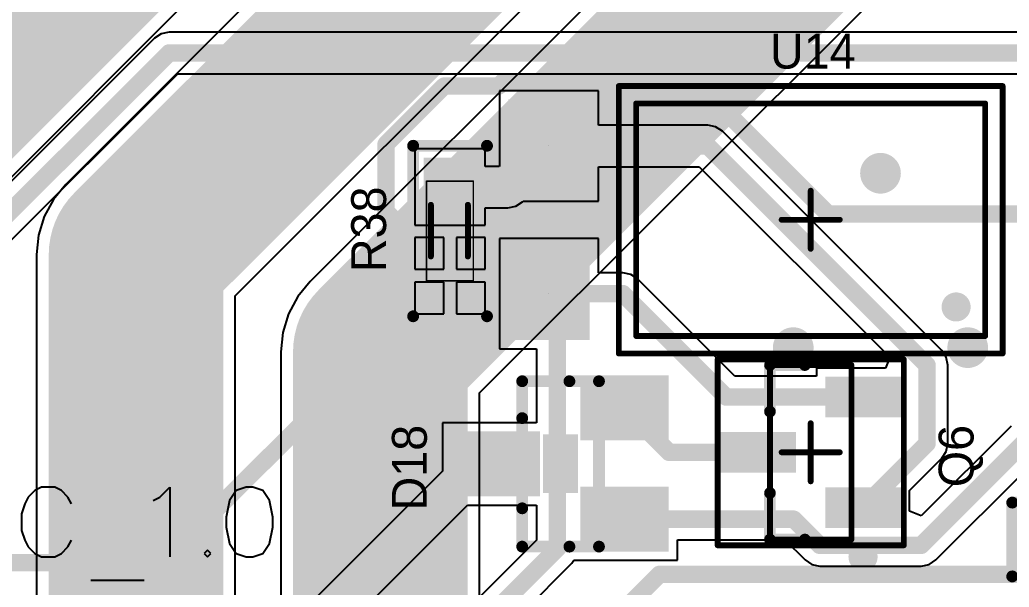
# Model space of a CAD drawing. Header units: millimetres. Extents: x 59 to 152, y 30 to 146.
# Drawn here: x 117.7 to 134.71, y 69.88 to 79.64 of the extents above; entities that cross this region are included whole.
import ezdxf

# ---------------------------------------------------------------- set-up
doc = ezdxf.new("R2010")
doc.units = ezdxf.units.MM
for name, color, linetype in [('BottomLayer', 5, 'Continuous'), ('BottomSolder', 6, 'Continuous'), ('Mechanical13', 56, 'Continuous'), ('Mechanical15', 56, 'Continuous'), ('Mechanical16', 56, 'Continuous'), ('Mechanical6', 56, 'Continuous'), ('MultiLayer', 9, 'Continuous'), ('PadHoleLayer', 156, 'Continuous'), ('TopLayer', 1, 'Continuous'), ('TopOverlay', 2, 'Continuous'), ('TopPaste', 8, 'Continuous'), ('TopSolder', 216, 'Continuous'), ('ViaHoleLayer', 16, 'Continuous')]:
    doc.layers.add(name, color=color, linetype=linetype)

# ---------------------------------------------------------------- blocks, each defined once
blk = doc.blocks.new('SOT23_227')
at = {"layer": 'Mechanical16', "const_width": 0.203}
for points in [[(-1.422, 0.66), (-1.422, -0.66)], [(-1.422, 0.66), (1.422, 0.66)], [(1.422, 0.66), (1.422, -0.66)], [(-1.422, -0.66), (1.422, -0.66)]]:
    blk.add_lwpolyline(points, dxfattribs=at)
at = {"layer": 'Mechanical16', "const_width": 0.102}
for points in [[(-1.473, 0.66, 1), (-1.372, 0.66, 1)], [(-1.473, 0.66, 1), (-1.372, 0.66, 1)], [(1.372, 0.66, 1), (1.473, 0.66, 1)], [(1.372, 0.66, 1), (1.473, 0.66, 1)], [(-1.473, -0.66, 1), (-1.372, -0.66, 1)], [(-1.473, -0.66, 1), (-1.372, -0.66, 1)], [(1.372, -0.66, 1), (1.473, -0.66, 1)], [(1.372, -0.66, 1), (1.473, -0.66, 1)]]:
    blk.add_lwpolyline(points, format="xyb", close=True, dxfattribs=at)
at = {"layer": 'Mechanical16'}
for points in [[(-0.227, 0.711), (0.23, 0.711), (-0.227, 1.295), (0.23, 1.295)], [(-1.167, -1.295), (-0.709, -1.295), (-1.167, -0.711), (-0.709, -0.711)], [(0.713, -1.295), (1.17, -1.295), (0.713, -0.711), (1.17, -0.711)]]:
    blk.add_solid(points, dxfattribs=at)
at = {"layer": 'Mechanical6'}
blk.add_solid([(-0.498, -0.3), (0.51, -0.3), (-0.498, 0.305), (0.51, 0.305)], dxfattribs=at)
at = {"layer": 'TopLayer'}
for points in [[(-0.508, 0.406), (0.508, 0.406), (-0.508, 1.829), (0.508, 1.829)], [(-1.458, -1.811), (-0.442, -1.811), (-1.458, -0.389), (-0.442, -0.389)], [(0.457, -1.811), (1.473, -1.811), (0.457, -0.389), (1.473, -0.389)]]:
    blk.add_solid(points, dxfattribs=at)
at = {"layer": 'TopOverlay', "const_width": 0.203}
for points in [[(-1.422, 0.66), (-1.422, -0.152)], [(-1.422, 0.66), (-0.764, 0.66)], [(0.787, 0.66), (1.422, 0.66)], [(1.422, 0.66), (1.422, -0.152)]]:
    blk.add_lwpolyline(points, dxfattribs=at)
at = {"layer": 'TopOverlay', "const_width": 0.102}
for points in [[(-1.473, 0.66, 1), (-1.372, 0.66, 1)], [(-1.473, 0.66, 1), (-1.372, 0.66, 1)], [(-0.814, 0.66, 1), (-0.713, 0.66, 1)], [(0.737, 0.66, 1), (0.838, 0.66, 1)], [(1.372, 0.66, 1), (1.473, 0.66, 1)], [(1.372, 0.66, 1), (1.473, 0.66, 1)], [(-1.473, -0.152, 1), (-1.372, -0.152, 1)], [(1.372, -0.152, 1), (1.473, -0.152, 1)]]:
    blk.add_lwpolyline(points, format="xyb", close=True, dxfattribs=at)
at = {"layer": 'TopPaste'}
for points in [[(-0.508, 0.406), (0.508, 0.406), (-0.508, 1.829), (0.508, 1.829)], [(-1.458, -1.811), (-0.442, -1.811), (-1.458, -0.389), (-0.442, -0.389)], [(0.457, -1.811), (1.473, -1.811), (0.457, -0.389), (1.473, -0.389)]]:
    blk.add_solid(points, dxfattribs=at)
at = {"layer": 'TopSolder'}
for points in [[(-0.558, 0.356), (0.558, 0.356), (-0.558, 1.879), (0.558, 1.879)], [(-1.508, -1.861), (-0.392, -1.861), (-1.508, -0.339), (-0.392, -0.339)], [(0.407, -1.861), (1.523, -1.861), (0.407, -0.339), (1.523, -0.339)]]:
    blk.add_solid(points, dxfattribs=at)
blk = doc.blocks.new('SOT23_3L_250')
at = {"layer": 'Mechanical13', "const_width": 0.1}
for points in [[(-0.7, 1.5), (-0.7, -1.5)], [(0.7, 1.5), (-0.7, 1.5)], [(0.7, 1.5), (0.7, -1.5)], [(0.7, -1.5), (-0.7, -1.5)]]:
    blk.add_lwpolyline(points, dxfattribs=at)
at = {"layer": 'Mechanical13', "const_width": 0.05}
for points in [[(-0.725, 1.5, 1), (-0.675, 1.5, 1)], [(-0.725, 1.5, 1), (-0.675, 1.5, 1)], [(0.675, 1.5, 1), (0.725, 1.5, 1)], [(0.675, 1.5, 1), (0.725, 1.5, 1)], [(-0.725, -1.5, 1), (-0.675, -1.5, 1)], [(-0.725, -1.5, 1), (-0.675, -1.5, 1)], [(0.675, -1.5, 1), (0.725, -1.5, 1)], [(0.675, -1.5, 1), (0.725, -1.5, 1)]]:
    blk.add_lwpolyline(points, format="xyb", close=True, dxfattribs=at)
at = {"layer": 'Mechanical15', "const_width": 0.1}
for points in [[(-1.6, 1.6), (-1.6, -1.6)], [(1.6, 1.6), (-1.6, 1.6)], [(1.6, 1.6), (1.6, -1.6)], [(0, 0.5), (0, -0.5)], [(0.5, 0), (-0.5, 0)], [(1.6, -1.6), (-1.6, -1.6)]]:
    blk.add_lwpolyline(points, dxfattribs=at)
at = {"layer": 'Mechanical15', "const_width": 0.05}
for points in [[(-1.625, 1.6, 1), (-1.575, 1.6, 1)], [(-1.625, 1.6, 1), (-1.575, 1.6, 1)], [(1.575, 1.6, 1), (1.625, 1.6, 1)], [(1.575, 1.6, 1), (1.625, 1.6, 1)], [(-0.025, 0.5, 1), (0.025, 0.5, 1)], [(-0.525, 0, 1), (-0.475, 0, 1)], [(0.475, 0, 1), (0.525, 0, 1)], [(-0.025, -0.5, 1), (0.025, -0.5, 1)], [(-1.625, -1.6, 1), (-1.575, -1.6, 1)], [(-1.625, -1.6, 1), (-1.575, -1.6, 1)], [(1.575, -1.6, 1), (1.625, -1.6, 1)], [(1.575, -1.6, 1), (1.625, -1.6, 1)]]:
    blk.add_lwpolyline(points, format="xyb", close=True, dxfattribs=at)
at = {"layer": 'TopLayer'}
for points in [[(-0.3, 0.65), (-0.3, 1.25), (-1.5, 0.65), (-1.5, 1.25)], [(1.5, -0.3), (1.5, 0.3), (0.3, -0.3), (0.3, 0.3)], [(-0.3, -1.25), (-0.3, -0.65), (-1.5, -1.25), (-1.5, -0.65)]]:
    blk.add_solid(points, dxfattribs=at)
at = {"layer": 'TopOverlay'}
for points, const_width in [([(-0.775, 1.8, 1), (-1.025, 1.8, 1)], 0.25), ([(-1.087, 1.8, 1), (-0.962, 1.8, 1)], 0.125), ([(-0.837, 1.8, 1), (-0.712, 1.8, 1)], 0.125), ([(0.05, 1.5, 1), (0.15, 1.5, 1)], 0.1), ([(0.65, 1.5, 1), (0.75, 1.5, 1)], 0.1), ([(0.65, 1.5, 1), (0.75, 1.5, 1)], 0.1), ([(0.65, 0.7, 1), (0.75, 0.7, 1)], 0.1), ([(0.65, -0.7, 1), (0.75, -0.7, 1)], 0.1), ([(0.05, -1.5, 1), (0.15, -1.5, 1)], 0.1), ([(0.65, -1.5, 1), (0.75, -1.5, 1)], 0.1), ([(0.65, -1.5, 1), (0.75, -1.5, 1)], 0.1)]:
    blk.add_lwpolyline(points, format="xyb", close=True, dxfattribs=dict(at, const_width=const_width))
at = {"layer": 'TopOverlay', "const_width": 0.2}
for points in [[(0.7, 1.5), (0.1, 1.5)], [(0.7, 1.5), (0.7, 0.7)], [(0.7, -0.7), (0.7, -1.5)], [(0.7, -1.5), (0.1, -1.5)]]:
    blk.add_lwpolyline(points, dxfattribs=at)
at = {"layer": 'TopPaste'}
for points in [[(-0.3, 0.65), (-0.3, 1.25), (-1.5, 0.65), (-1.5, 1.25)], [(1.5, -0.3), (1.5, 0.3), (0.3, -0.3), (0.3, 0.3)], [(-0.3, -1.25), (-0.3, -0.65), (-1.5, -1.25), (-1.5, -0.65)]]:
    blk.add_solid(points, dxfattribs=at)
at = {"layer": 'TopSolder'}
for points in [[(-0.25, 0.6), (-0.25, 1.3), (-1.55, 0.6), (-1.55, 1.3)], [(1.55, -0.35), (1.55, 0.35), (0.25, -0.35), (0.25, 0.35)], [(-0.25, -1.3), (-0.25, -0.6), (-1.55, -1.3), (-1.55, -0.6)]]:
    blk.add_solid(points, dxfattribs=at)
blk = doc.blocks.new('R0603_289')
at = {"layer": 'Mechanical16'}
for points, const_width in [([(-0.85, 0.406), (-0.85, -0.4)], 0.0254), ([(-0.85, 0.406), (0.864, 0.406)], 0.0254), ([(-0.432, 0.33), (0.457, 0.33)], 0.102), ([(0.864, 0.406), (0.864, -0.4)], 0.0254), ([(-0.432, -0.306), (0.457, -0.306)], 0.102), ([(-0.85, -0.4), (0.864, -0.4)], 0.0254)]:
    blk.add_lwpolyline(points, dxfattribs=dict(at, const_width=const_width))
for points, const_width in [([(-0.856, 0.406, 1), (-0.844, 0.406, 1)], 0.0127), ([(-0.856, 0.406, 1), (-0.844, 0.406, 1)], 0.0127), ([(-0.457, 0.33, 1), (-0.407, 0.33, 1)], 0.0508), ([(0.432, 0.33, 1), (0.483, 0.33, 1)], 0.0508), ([(0.857, 0.406, 1), (0.87, 0.406, 1)], 0.0127), ([(0.857, 0.406, 1), (0.87, 0.406, 1)], 0.0127), ([(-0.457, -0.306, 1), (-0.407, -0.306, 1)], 0.0508), ([(0.432, -0.306, 1), (0.483, -0.306, 1)], 0.0508), ([(-0.856, -0.4, 1), (-0.844, -0.4, 1)], 0.0127), ([(-0.856, -0.4, 1), (-0.844, -0.4, 1)], 0.0127), ([(0.857, -0.4, 1), (0.87, -0.4, 1)], 0.0127), ([(0.857, -0.4, 1), (0.87, -0.4, 1)], 0.0127)]:
    blk.add_lwpolyline(points, format="xyb", close=True, dxfattribs=dict(at, const_width=const_width))
for points in [[(-0.839, -0.4), (-0.433, -0.4), (-0.839, 0.406), (-0.433, 0.406)], [(0.431, -0.4), (0.837, -0.4), (0.431, 0.406), (0.837, 0.406)]]:
    blk.add_solid(points, dxfattribs=at)
at = {"layer": 'Mechanical6'}
blk.add_solid([(-0.2, -0.4), (0.203, -0.4), (-0.2, 0.406), (0.203, 0.406)], dxfattribs=at)
at = {"layer": 'TopLayer'}
for points in [[(-1.219, -0.406), (-0.305, -0.406), (-1.219, 0.406), (-0.305, 0.406)], [(0.305, -0.406), (1.219, -0.406), (0.305, 0.406), (1.219, 0.406)]]:
    blk.add_solid(points, dxfattribs=at)
at = {"layer": 'TopOverlay', "const_width": 0.203}
for points in [[(-1.46, 0.635), (-1.46, -0.635)], [(-1.46, 0.635), (1.473, 0.635)], [(1.473, 0.635), (1.473, -0.635)], [(-1.46, -0.635), (1.473, -0.635)]]:
    blk.add_lwpolyline(points, dxfattribs=at)
at = {"layer": 'TopOverlay', "const_width": 0.102}
for points in [[(-1.511, 0.635, 1), (-1.41, 0.635, 1)], [(-1.511, 0.635, 1), (-1.41, 0.635, 1)], [(1.422, 0.635, 1), (1.524, 0.635, 1)], [(1.422, 0.635, 1), (1.524, 0.635, 1)], [(-1.511, -0.635, 1), (-1.41, -0.635, 1)], [(-1.511, -0.635, 1), (-1.41, -0.635, 1)], [(1.422, -0.635, 1), (1.524, -0.635, 1)], [(1.422, -0.635, 1), (1.524, -0.635, 1)]]:
    blk.add_lwpolyline(points, format="xyb", close=True, dxfattribs=at)
at = {"layer": 'TopPaste'}
for points in [[(-1.219, -0.406), (-0.305, -0.406), (-1.219, 0.406), (-0.305, 0.406)], [(0.305, -0.406), (1.219, -0.406), (0.305, 0.406), (1.219, 0.406)]]:
    blk.add_solid(points, dxfattribs=at)
at = {"layer": 'TopSolder'}
for points in [[(-1.269, -0.456), (-0.255, -0.456), (-1.269, 0.456), (-0.255, 0.456)], [(0.255, -0.456), (1.269, -0.456), (0.255, 0.456), (1.269, 0.456)]]:
    blk.add_solid(points, dxfattribs=at)
blk = doc.blocks.new('R0603_290')
at = {"layer": 'Mechanical16'}
for points, const_width in [([(-0.85, 0.406), (-0.85, -0.4)], 0.0254), ([(0.864, 0.406), (-0.85, 0.406)], 0.0254), ([(0.457, 0.33), (-0.432, 0.33)], 0.102), ([(0.864, 0.406), (0.864, -0.4)], 0.0254), ([(0.457, -0.306), (-0.432, -0.306)], 0.102), ([(0.864, -0.4), (-0.85, -0.4)], 0.0254)]:
    blk.add_lwpolyline(points, dxfattribs=dict(at, const_width=const_width))
for points, const_width in [([(-0.856, 0.406, 1), (-0.844, 0.406, 1)], 0.0127), ([(-0.856, 0.406, 1), (-0.844, 0.406, 1)], 0.0127), ([(-0.457, 0.33, 1), (-0.407, 0.33, 1)], 0.0508), ([(0.432, 0.33, 1), (0.483, 0.33, 1)], 0.0508), ([(0.857, 0.406, 1), (0.87, 0.406, 1)], 0.0127), ([(0.857, 0.406, 1), (0.87, 0.406, 1)], 0.0127), ([(-0.457, -0.306, 1), (-0.407, -0.306, 1)], 0.0508), ([(0.432, -0.306, 1), (0.483, -0.306, 1)], 0.0508), ([(-0.856, -0.4, 1), (-0.844, -0.4, 1)], 0.0127), ([(-0.856, -0.4, 1), (-0.844, -0.4, 1)], 0.0127), ([(0.857, -0.4, 1), (0.87, -0.4, 1)], 0.0127), ([(0.857, -0.4, 1), (0.87, -0.4, 1)], 0.0127)]:
    blk.add_lwpolyline(points, format="xyb", close=True, dxfattribs=dict(at, const_width=const_width))
for points in [[(-0.839, -0.4), (-0.433, -0.4), (-0.839, 0.406), (-0.433, 0.406)], [(0.431, -0.4), (0.837, -0.4), (0.431, 0.406), (0.837, 0.406)]]:
    blk.add_solid(points, dxfattribs=at)
at = {"layer": 'Mechanical6'}
blk.add_solid([(-0.2, -0.4), (0.203, -0.4), (-0.2, 0.406), (0.203, 0.406)], dxfattribs=at)
at = {"layer": 'TopLayer'}
for points in [[(-1.219, -0.406), (-0.305, -0.406), (-1.219, 0.406), (-0.305, 0.406)], [(0.305, -0.406), (1.219, -0.406), (0.305, 0.406), (1.219, 0.406)]]:
    blk.add_solid(points, dxfattribs=at)
at = {"layer": 'TopOverlay', "const_width": 0.203}
for points in [[(-1.46, 0.635), (-1.46, -0.635)], [(1.473, 0.635), (-1.46, 0.635)], [(1.473, 0.635), (1.473, -0.635)], [(1.473, -0.635), (-1.46, -0.635)]]:
    blk.add_lwpolyline(points, dxfattribs=at)
at = {"layer": 'TopOverlay', "const_width": 0.102}
for points in [[(-1.511, 0.635, 1), (-1.41, 0.635, 1)], [(-1.511, 0.635, 1), (-1.41, 0.635, 1)], [(1.422, 0.635, 1), (1.524, 0.635, 1)], [(1.422, 0.635, 1), (1.524, 0.635, 1)], [(-1.511, -0.635, 1), (-1.41, -0.635, 1)], [(-1.511, -0.635, 1), (-1.41, -0.635, 1)], [(1.422, -0.635, 1), (1.524, -0.635, 1)], [(1.422, -0.635, 1), (1.524, -0.635, 1)]]:
    blk.add_lwpolyline(points, format="xyb", close=True, dxfattribs=at)
at = {"layer": 'TopPaste'}
for points in [[(-1.219, -0.406), (-0.305, -0.406), (-1.219, 0.406), (-0.305, 0.406)], [(0.305, -0.406), (1.219, -0.406), (0.305, 0.406), (1.219, 0.406)]]:
    blk.add_solid(points, dxfattribs=at)
at = {"layer": 'TopSolder'}
for points in [[(-1.269, -0.456), (-0.255, -0.456), (-1.269, 0.456), (-0.255, 0.456)], [(0.255, -0.456), (1.269, -0.456), (0.255, 0.456), (1.269, 0.456)]]:
    blk.add_solid(points, dxfattribs=at)
blk = doc.blocks.new('LTV_816S_315')
at = {"layer": 'Mechanical13', "const_width": 0.1}
for points in [[(-2.3, 3.3), (-2.3, -3.3)], [(-2.3, 3.3), (2.3, 3.3)], [(2.3, 3.3), (2.3, -3.3)], [(-2.3, -3.3), (2.3, -3.3)]]:
    blk.add_lwpolyline(points, dxfattribs=at)
at = {"layer": 'Mechanical13', "const_width": 0.05}
for points in [[(-2.325, 3.3, 1), (-2.275, 3.3, 1)], [(-2.325, 3.3, 1), (-2.275, 3.3, 1)], [(2.275, 3.3, 1), (2.325, 3.3, 1)], [(2.275, 3.3, 1), (2.325, 3.3, 1)], [(-2.325, -3.3, 1), (-2.275, -3.3, 1)], [(-2.325, -3.3, 1), (-2.275, -3.3, 1)], [(2.275, -3.3, 1), (2.325, -3.3, 1)], [(2.275, -3.3, 1), (2.325, -3.3, 1)]]:
    blk.add_lwpolyline(points, format="xyb", close=True, dxfattribs=at)
at = {"layer": 'Mechanical15'}
for points, const_width in [([(-2.3, 3.3), (2.3, 3.3)], 0.05), ([(-2.3, 3.3), (-2.3, -3.3)], 0.05), ([(2.3, 3.3), (2.3, -3.3)], 0.05), ([(0, 0.5), (0, -0.5)], 0.1), ([(-0.5, 0), (0.5, 0)], 0.1), ([(-2.3, -3.3), (2.3, -3.3)], 0.05)]:
    blk.add_lwpolyline(points, dxfattribs=dict(at, const_width=const_width))
for points, const_width in [([(-2.312, 3.3, 1), (-2.288, 3.3, 1)], 0.025), ([(-2.312, 3.3, 1), (-2.288, 3.3, 1)], 0.025), ([(2.288, 3.3, 1), (2.312, 3.3, 1)], 0.025), ([(2.288, 3.3, 1), (2.312, 3.3, 1)], 0.025), ([(-0.025, 0.5, 1), (0.025, 0.5, 1)], 0.05), ([(-0.525, 0, 1), (-0.475, 0, 1)], 0.05), ([(0.475, 0, 1), (0.525, 0, 1)], 0.05), ([(-0.025, -0.5, 1), (0.025, -0.5, 1)], 0.05), ([(-2.312, -3.3, 1), (-2.288, -3.3, 1)], 0.025), ([(-2.312, -3.3, 1), (-2.288, -3.3, 1)], 0.025), ([(2.288, -3.3, 1), (2.312, -3.3, 1)], 0.025), ([(2.288, -3.3, 1), (2.312, -3.3, 1)], 0.025)]:
    blk.add_lwpolyline(points, format="xyb", close=True, dxfattribs=dict(at, const_width=const_width))
at = {"layer": 'PadHoleLayer'}
for points in [[(-1.27, 4.5), (-1.27, 4.5, -1), (-1.27, 4.5), (-1.27, 4.5, -1)], [(1.27, 4.5), (1.27, 4.5, -1), (1.27, 4.5), (1.27, 4.5, -1)], [(-1.27, -4.5), (-1.27, -4.5, -1), (-1.27, -4.5), (-1.27, -4.5, -1)], [(1.27, -4.5), (1.27, -4.5, -1), (1.27, -4.5), (1.27, -4.5, -1)]]:
    blk.add_lwpolyline(points, format="xyb", close=True, dxfattribs=at)
at = {"layer": 'TopLayer'}
for points in [[(-2.02, 3.85), (-0.52, 3.85), (-2.02, 5.15), (-0.52, 5.15)], [(0.52, 3.85), (2.02, 3.85), (0.52, 5.15), (2.02, 5.15)], [(-2.02, -5.15), (-0.52, -5.15), (-2.02, -3.85), (-0.52, -3.85)], [(0.52, -5.15), (2.02, -5.15), (0.52, -3.85), (2.02, -3.85)]]:
    blk.add_solid(points, dxfattribs=at)
at = {"layer": 'TopOverlay', "const_width": 0.1}
for points in [[(-2, 3), (2, 3)], [(-2, 3), (-2, -3)], [(2, 3), (2, -3)], [(-2, -3), (2, -3)]]:
    blk.add_lwpolyline(points, dxfattribs=at)
at = {"layer": 'TopOverlay'}
for points, const_width in [([(-2.025, 3, 1), (-1.975, 3, 1)], 0.05), ([(-2.025, 3, 1), (-1.975, 3, 1)], 0.05), ([(1.975, 3, 1), (2.025, 3, 1)], 0.05), ([(1.975, 3, 1), (2.025, 3, 1)], 0.05), ([(-1.375, -2.5, 1), (-1.625, -2.5, 1)], 0.25), ([(-1.687, -2.5, 1), (-1.563, -2.5, 1)], 0.125), ([(-1.437, -2.5, 1), (-1.312, -2.5, 1)], 0.125), ([(-2.025, -3, 1), (-1.975, -3, 1)], 0.05), ([(-2.025, -3, 1), (-1.975, -3, 1)], 0.05), ([(1.975, -3, 1), (2.025, -3, 1)], 0.05), ([(1.975, -3, 1), (2.025, -3, 1)], 0.05)]:
    blk.add_lwpolyline(points, format="xyb", close=True, dxfattribs=dict(at, const_width=const_width))
at = {"layer": 'TopPaste'}
for points in [[(-2.02, 3.85), (-0.52, 3.85), (-2.02, 5.15), (-0.52, 5.15)], [(0.52, 3.85), (2.02, 3.85), (0.52, 5.15), (2.02, 5.15)], [(-2.02, -5.15), (-0.52, -5.15), (-2.02, -3.85), (-0.52, -3.85)], [(0.52, -5.15), (2.02, -5.15), (0.52, -3.85), (2.02, -3.85)]]:
    blk.add_solid(points, dxfattribs=at)
at = {"layer": 'TopSolder'}
for points in [[(-2.07, 3.8), (-0.47, 3.8), (-2.07, 5.2), (-0.47, 5.2)], [(0.47, 3.8), (2.07, 3.8), (0.47, 5.2), (2.07, 5.2)], [(-2.07, -5.2), (-0.47, -5.2), (-2.07, -3.8), (-0.47, -3.8)], [(0.47, -5.2), (2.07, -5.2), (0.47, -3.8), (2.07, -3.8)]]:
    blk.add_solid(points, dxfattribs=at)

msp = doc.modelspace()

# ---------------------------------------------------------------- linework, layer by layer
at = {"layer": 'BottomLayer'}
for p, q in [((131.092, 83.537), (122.692, 75.138)), ((124.742, 83.058), (118.492, 76.808)), ((125.608, 73.222), (134.008, 81.622)), ((121.408, 74.892), (127.658, 81.142)), ((117.208, 76.592), (121.008, 80.392)), ((118.492, 76.808), (118.28, 76.549)), ((118.28, 76.549), (118.122, 76.254)), ((118.122, 76.254), (118.025, 75.933)), ((118.025, 75.933), (117.992, 75.6)), ((117.992, 75.6), (117.992, 61.48)), ((122.692, 75.138), (122.48, 74.879)), ((121.408, 61.48), (121.408, 74.892)), ((122.48, 74.879), (122.322, 74.583)), ((122.322, 74.583), (122.225, 74.263)), ((122.225, 74.263), (122.192, 73.93)), ((122.192, 73.93), (122.192, 61.48)), ((125.608, 61.48), (125.608, 73.222))]:
    msp.add_line(p, q, dxfattribs=at)
at = {"layer": 'BottomLayer', "const_width": 3}
for points in [[(123.9, 73.93), (132.8, 82.83)], [(119.7, 75.6), (126.45, 82.35)], [(115.5, 77.3), (119.8, 81.6)], [(119.7, 59.5), (119.7, 75.6)], [(123.9, 59.5), (123.9, 73.93)]]:
    msp.add_lwpolyline(points, dxfattribs=at)
at = {"layer": 'BottomLayer'}
for points, const_width in [([(132.35, 77, 1), (132.65, 77, 1)], 0.3), ([(118.95, 75.6, 1), (120.45, 75.6, 1)], 1.5), ([(118.95, 75.6, 1), (120.45, 75.6, 1)], 1.5), ([(123.15, 73.93, 1), (124.65, 73.93, 1)], 1.5), ([(123.15, 73.93, 1), (124.65, 73.93, 1)], 1.5), ([(130.85, 74, 1), (131.15, 74, 1)], 0.3), ([(133.85, 74, 1), (134.15, 74, 1)], 0.3)]:
    msp.add_lwpolyline(points, format="xyb", close=True, dxfattribs=dict(at, const_width=const_width))
at = {"layer": 'BottomSolder', "const_width": 0.35}
for points in [[(132.325, 77, 1), (132.675, 77, 1)], [(130.825, 74, 1), (131.175, 74, 1)], [(133.825, 74, 1), (134.175, 74, 1)]]:
    msp.add_lwpolyline(points, format="xyb", close=True, dxfattribs=at)
at = {"layer": 'MultiLayer', "const_width": 0.3}
for points in [[(132.35, 77, 1), (132.65, 77, 1)], [(130.85, 74, 1), (131.15, 74, 1)], [(133.85, 74, 1), (134.15, 74, 1)]]:
    msp.add_lwpolyline(points, format="xyb", close=True, dxfattribs=at)
at = {"layer": 'TopLayer'}
for p, q in [((120.018, 79.323), (114.452, 73.757)), ((120.134, 79.4), (120.018, 79.323)), ((120.27, 79.427), (120.134, 79.4)), ((137.122, 79.427), (120.27, 79.427)), ((114.852, 73.148), (120.418, 78.713)), ((120.418, 78.713), (137.27, 78.713)), ((127.65, 78.42), (125.95, 78.42)), ((125.95, 78.42), (125.95, 77.125)), ((127.65, 77.827), (127.65, 78.42)), ((129.53, 77.827), (127.65, 77.827)), ((129.666, 77.8), (129.53, 77.827)), ((129.782, 77.723), (129.666, 77.8)), ((133.552, 73.952), (129.782, 77.723)), ((125.706, 77.419), (124.494, 77.419)), ((124.494, 77.419), (124.494, 76.105)), ((125.706, 77.119), (125.706, 77.419)), ((125.944, 77.119), (125.706, 77.119)), ((125.95, 77.125), (125.944, 77.119)), ((127.65, 76.52), (127.65, 77.113)), ((127.65, 77.113), (129.382, 77.113)), ((129.382, 77.113), (132.661, 73.835)), ((125.706, 76.105), (125.706, 76.405)), ((125.706, 76.405), (126.092, 76.405)), ((126.092, 76.405), (126.228, 76.432)), ((126.228, 76.432), (126.344, 76.51)), ((126.344, 76.51), (126.355, 76.52)), ((126.355, 76.52), (127.65, 76.52)), ((124.494, 76.105), (125.706, 76.105)), ((124.99, 75.895), (124.494, 75.895)), ((124.494, 75.895), (124.494, 75.348)), ((124.99, 75.348), (124.99, 75.895)), ((125.706, 75.895), (125.21, 75.895)), ((125.21, 75.895), (125.21, 75.348)), ((125.706, 75.348), (125.706, 75.895)), ((127.65, 75.88), (125.95, 75.88)), ((125.95, 75.88), (125.95, 73.98)), ((127.65, 75.287), (127.65, 75.88)), ((124.494, 75.348), (124.99, 75.348)), ((125.21, 75.348), (125.706, 75.348)), ((128.07, 75.287), (127.65, 75.287)), ((128.206, 75.26), (128.07, 75.287)), ((128.322, 75.183), (128.206, 75.26)), ((124.99, 75.128), (124.494, 75.128)), ((124.494, 75.128), (124.494, 74.581)), ((124.99, 74.581), (124.99, 75.128)), ((125.706, 75.128), (125.21, 75.128)), ((125.21, 75.128), (125.21, 74.581)), ((125.706, 74.581), (125.706, 75.128)), ((129.998, 73.507), (128.322, 75.183)), ((124.494, 74.581), (124.99, 74.581)), ((125.21, 74.581), (125.706, 74.581)), ((125.95, 73.98), (126.587, 73.98)), ((126.587, 73.98), (126.587, 72.708)), ((132.661, 73.835), (132.584, 73.65)), ((133.63, 73.837), (133.552, 73.952)), ((133.657, 73.7), (133.63, 73.837)), ((133.657, 72.35), (133.657, 73.7)), ((131.4, 73.507), (129.998, 73.507)), ((132.584, 73.65), (131.4, 73.65)), ((131.4, 73.65), (131.4, 73.507)), ((126.587, 72.708), (124.971, 72.708)), ((124.971, 72.708), (124.971, 71.876)), ((134.748, 72.652), (133.2, 71.105)), ((133.63, 72.213), (133.657, 72.35)), ((133.552, 72.098), (133.63, 72.213)), ((133, 71.545), (133.552, 72.098)), ((124.971, 71.876), (122.452, 69.357)), ((133.452, 70.348), (134.997, 71.893)), ((133, 71.188), (133, 71.545)), ((122.852, 68.748), (125.397, 71.292)), ((125.397, 71.292), (126.587, 71.292)), ((126.587, 71.292), (126.587, 70.691)), ((133.2, 71.105), (133, 71.188)), ((126.587, 70.691), (123.648, 67.752)), ((129.011, 70.342), (129.011, 70.693)), ((129.011, 70.693), (130.857, 70.693)), ((130.857, 70.693), (131.203, 70.348)), ((124.257, 67.352), (127.196, 70.291)), ((127.196, 70.291), (127.23, 70.342)), ((127.23, 70.342), (129.011, 70.342)), ((131.203, 70.348), (131.318, 70.27)), ((131.318, 70.27), (131.455, 70.243)), ((133.2, 70.243), (133.337, 70.27)), ((133.337, 70.27), (133.452, 70.348)), ((131.455, 70.243), (133.2, 70.243))]:
    msp.add_line(p, q, dxfattribs=at)
at = {"layer": 'TopLayer', "const_width": 0.3}
for points in [[(114.6, 73.4), (120.27, 79.07)], [(120.27, 79.07), (137.27, 79.07)], [(124, 77.5), (125, 78.5)], [(125, 78.5), (125.935, 78.5)], [(125.935, 78.5), (126.005, 78.57)], [(126.005, 78.57), (129.33, 78.57)], [(129.33, 78.57), (131.6, 76.3)], [(124, 76.338), (124, 77.5)], [(126.092, 76.762), (126.8, 77.47)], [(126.8, 77.47), (129.53, 77.47)], [(129.53, 77.47), (133.3, 73.7)], [(125.1, 76.762), (126.092, 76.762)], [(124, 76.338), (125.1, 75.238)], [(131.6, 76.3), (136.4, 76.3)], [(120.162, 70.3), (125.1, 75.238)], [(126.8, 74.93), (128.07, 74.93)], [(126.8, 74.93), (126.944, 74.787)], [(128.07, 74.93), (129.85, 73.15)], [(126.944, 70.544), (126.944, 74.787)], [(133.3, 72.35), (133.3, 73.7)], [(129.85, 73.15), (132.2, 73.15)], [(128.1, 72.965), (128.865, 72.2)], [(132.2, 71.25), (133.3, 72.35)], [(133.2, 70.6), (135, 72.4)], [(128.865, 72.2), (130.4, 72.2)], [(122.6, 69), (125.6, 72)], [(125.6, 72), (125.882, 72)], [(128.1, 71.05), (131.005, 71.05)], [(131.005, 71.05), (131.455, 70.6)], [(123.9, 67.5), (126.944, 70.544)], [(131.455, 70.6), (133.2, 70.6)], [(77, 70.3), (120.162, 70.3)], [(126.8, 68.2), (128.7, 70.1)], [(128.7, 70.1), (134.876, 70.1)]]:
    msp.add_lwpolyline(points, dxfattribs=at)
at = {"layer": 'TopLayer'}
for points, const_width in [([(120.195, 79.07, 1), (120.345, 79.07, 1)], 0.15), ([(120.195, 79.07, 1), (120.345, 79.07, 1)], 0.15), ([(124.925, 78.5, 1), (125.075, 78.5, 1)], 0.15), ([(124.925, 78.5, 1), (125.075, 78.5, 1)], 0.15), ([(125.86, 78.5, 1), (126.01, 78.5, 1)], 0.15), ([(125.86, 78.5, 1), (126.01, 78.5, 1)], 0.15), ([(125.93, 78.57, 1), (126.08, 78.57, 1)], 0.15), ([(125.93, 78.57, 1), (126.08, 78.57, 1)], 0.15), ([(129.255, 78.57, 1), (129.405, 78.57, 1)], 0.15), ([(129.255, 78.57, 1), (129.405, 78.57, 1)], 0.15), ([(123.925, 77.5, 1), (124.075, 77.5, 1)], 0.15), ([(123.925, 77.5, 1), (124.075, 77.5, 1)], 0.15), ([(126.725, 77.47, 1), (126.875, 77.47, 1)], 0.15), ([(126.725, 77.47, 1), (126.875, 77.47, 1)], 0.15), ([(129.455, 77.47, 1), (129.605, 77.47, 1)], 0.15), ([(129.455, 77.47, 1), (129.605, 77.47, 1)], 0.15), ([(132.35, 77, 1), (132.65, 77, 1)], 0.3), ([(125.025, 76.762, 1), (125.175, 76.762, 1)], 0.15), ([(126.017, 76.762, 1), (126.167, 76.762, 1)], 0.15), ([(126.017, 76.762, 1), (126.167, 76.762, 1)], 0.15), ([(123.925, 76.338, 1), (124.075, 76.338, 1)], 0.15), ([(123.925, 76.338, 1), (124.075, 76.338, 1)], 0.15), ([(131.525, 76.3, 1), (131.675, 76.3, 1)], 0.15), ([(131.525, 76.3, 1), (131.675, 76.3, 1)], 0.15), ([(125.025, 75.238, 1), (125.175, 75.238, 1)], 0.15), ([(125.025, 75.238, 1), (125.175, 75.238, 1)], 0.15), ([(126.725, 74.93, 1), (126.875, 74.93, 1)], 0.15), ([(126.725, 74.93, 1), (126.875, 74.93, 1)], 0.15), ([(127.995, 74.93, 1), (128.145, 74.93, 1)], 0.15), ([(127.995, 74.93, 1), (128.145, 74.93, 1)], 0.15), ([(126.869, 74.787, 1), (127.019, 74.787, 1)], 0.15), ([(126.869, 74.787, 1), (127.019, 74.787, 1)], 0.15), ([(130.85, 74, 1), (131.15, 74, 1)], 0.3), ([(133.85, 74, 1), (134.15, 74, 1)], 0.3), ([(133.225, 73.7, 1), (133.375, 73.7, 1)], 0.15), ([(133.225, 73.7, 1), (133.375, 73.7, 1)], 0.15), ([(129.775, 73.15, 1), (129.925, 73.15, 1)], 0.15), ([(129.775, 73.15, 1), (129.925, 73.15, 1)], 0.15), ([(132.125, 73.15, 1), (132.275, 73.15, 1)], 0.15), ([(128.025, 72.965, 1), (128.175, 72.965, 1)], 0.15), ([(133.225, 72.35, 1), (133.375, 72.35, 1)], 0.15), ([(133.225, 72.35, 1), (133.375, 72.35, 1)], 0.15), ([(128.79, 72.2, 1), (128.94, 72.2, 1)], 0.15), ([(128.79, 72.2, 1), (128.94, 72.2, 1)], 0.15), ([(130.325, 72.2, 1), (130.475, 72.2, 1)], 0.15), ([(125.525, 72, 1), (125.675, 72, 1)], 0.15), ([(125.525, 72, 1), (125.675, 72, 1)], 0.15), ([(125.807, 72, 1), (125.957, 72, 1)], 0.15), ([(132.125, 71.25, 1), (132.275, 71.25, 1)], 0.15), ([(128.025, 71.05, 1), (128.175, 71.05, 1)], 0.15), ([(130.93, 71.05, 1), (131.08, 71.05, 1)], 0.15), ([(130.93, 71.05, 1), (131.08, 71.05, 1)], 0.15), ([(126.869, 70.544, 1), (127.019, 70.544, 1)], 0.15), ([(126.869, 70.544, 1), (127.019, 70.544, 1)], 0.15), ([(131.38, 70.6, 1), (131.53, 70.6, 1)], 0.15), ([(131.38, 70.6, 1), (131.53, 70.6, 1)], 0.15), ([(133.125, 70.6, 1), (133.275, 70.6, 1)], 0.15), ([(133.125, 70.6, 1), (133.275, 70.6, 1)], 0.15), ([(120.087, 70.3, 1), (120.237, 70.3, 1)], 0.15), ([(120.087, 70.3, 1), (120.237, 70.3, 1)], 0.15), ([(128.625, 70.1, 1), (128.775, 70.1, 1)], 0.15), ([(128.625, 70.1, 1), (128.775, 70.1, 1)], 0.15)]:
    msp.add_lwpolyline(points, format="xyb", close=True, dxfattribs=dict(at, const_width=const_width))
at = {"layer": 'TopOverlay'}
for p, q in [((117.96, 71.543), (117.846, 71.428)), ((118.074, 71.6), (117.96, 71.543)), ((118.303, 71.6), (118.074, 71.6)), ((118.417, 71.543), (118.303, 71.6)), ((118.531, 71.428), (118.417, 71.543)), ((120.108, 71.428), (120.28, 71.6)), ((120.28, 71.6), (120.28, 70.4)), ((121.422, 71.543), (121.308, 71.371)), ((121.594, 71.6), (121.422, 71.543)), ((121.708, 71.6), (121.594, 71.6)), ((121.879, 71.543), (121.708, 71.6)), ((121.994, 71.371), (121.879, 71.543)), ((117.789, 71.314), (117.732, 71.143)), ((117.846, 71.428), (117.789, 71.314)), ((118.589, 71.314), (118.531, 71.428)), ((119.994, 71.371), (120.108, 71.428)), ((121.308, 71.371), (121.251, 71.086)), ((122.051, 71.086), (121.994, 71.371)), ((117.732, 71.143), (117.732, 70.857)), ((121.251, 71.086), (121.251, 70.914)), ((122.051, 70.914), (122.051, 71.086)), ((117.732, 70.857), (117.789, 70.686)), ((121.251, 70.914), (121.308, 70.629)), ((121.994, 70.629), (122.051, 70.914)), ((117.789, 70.686), (117.846, 70.571)), ((118.531, 70.571), (118.589, 70.686)), ((121.308, 70.629), (121.422, 70.457)), ((121.879, 70.457), (121.994, 70.629)), ((117.846, 70.571), (117.96, 70.457)), ((117.96, 70.457), (118.074, 70.4)), ((118.303, 70.4), (118.417, 70.457)), ((118.417, 70.457), (118.531, 70.571)), ((120.931, 70.514), (120.874, 70.457)), ((120.874, 70.457), (120.931, 70.4)), ((120.988, 70.457), (120.931, 70.514)), ((120.931, 70.4), (120.988, 70.457)), ((121.422, 70.457), (121.594, 70.4)), ((121.708, 70.4), (121.879, 70.457)), ((118.074, 70.4), (118.303, 70.4)), ((121.594, 70.4), (121.708, 70.4)), ((118.926, 70), (119.84, 70))]:
    msp.add_line(p, q, dxfattribs=at)
at = {"layer": 'TopSolder', "const_width": 0.35}
for points in [[(132.325, 77, 1), (132.675, 77, 1)], [(130.825, 74, 1), (131.175, 74, 1)], [(133.825, 74, 1), (134.175, 74, 1)]]:
    msp.add_lwpolyline(points, format="xyb", close=True, dxfattribs=at)
at = {"layer": 'ViaHoleLayer', "const_width": 0.15}
for points in [[(132.425, 77, 1), (132.575, 77, 1)], [(130.925, 74, 1), (131.075, 74, 1)], [(133.925, 74, 1), (134.075, 74, 1)]]:
    msp.add_lwpolyline(points, format="xyb", close=True, dxfattribs=at)

# ---------------------------------------------------------------- block references
for name, p, rotation in [('LTV_816S_315', (131.3, 76.2), 90), ('R0603_289', (125.1, 76), 90), ('SOT23_3L_250', (131.3, 72.2), 180), ('SOT23_227', (127, 72), 90), ('R0603_290', (136.238, 70.7), 180)]:
    msp.add_blockref(name, p, dxfattribs=dict(rotation=rotation))

# ---------------------------------------------------------------- texts
at = {"layer": 'TopOverlay'}
msp.add_text('U14', height=0.6, dxfattribs=at).set_placement((130.6, 78.8))
for s, p in [('R38', (124, 75.3)), ('D18', (124.7, 71.2)), ('Q6', (134.1, 71.6))]:
    msp.add_text(s, height=0.6, rotation=90, dxfattribs=at).set_placement(p)

doc.saveas('drawing.dxf')
